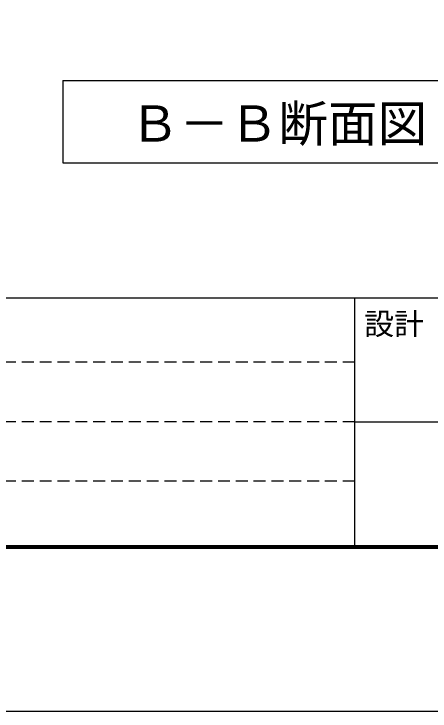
# Model space of a CAD drawing. Units: millimetres, scale not verified. Extents: x -14850 to 14850, y -10500 to 10500.
# Drawn here: x -1320 to 780, y -10500 to -6982 of the extents above; entities that cross this region are included whole.
import ezdxf
from ezdxf.enums import TextEntityAlignment as Align

# ---------------------------------------------------------------- set-up
doc = ezdxf.new("R2010")
doc.units = ezdxf.units.MM
doc.header["$LTSCALE"] = 50
doc.linetypes.add('DASHED1', pattern=[1.8, 1.2, -0.6])
for name, color, linetype, lineweight in [('0-3_水管', 3, 'Continuous', 25), ('0-7_図面枠', 7, 'Continuous', 25), ('0-8_Axis_waku', 7, 'Continuous', 25)]:
    doc.layers.add(name, color=color, linetype=linetype, lineweight=lineweight)
doc.styles.add('ＭＳ ゴシック', font='')
doc.styles.get('ＭＳ ゴシック').set_extended_font_data('MS Gothic')

msp = doc.modelspace()

# ---------------------------------------------------------------- linework, layer by layer
at = {"layer": '0-3_水管'}
for p, q in [((-1073.32, -7316.84), (-1073.32, -7733.5)), ((-1073.32, -7733.5), (2260.01, -7733.5))]:
    msp.add_line(p, q, dxfattribs=at)
msp.add_lwpolyline([(-1073.32, -7316.84), (2260.01, -7316.84), (2260.01, -7733.5)], dxfattribs=at)
at = {"layer": '0-7_図面枠'}
msp.add_lwpolyline([(-14850, -10500), (14850, -10500), (14850, 10500), (-14850, 10500)], close=True, dxfattribs=at)
at = {"layer": '0-8_Axis_waku'}
for p, q in [((-12950, -8415), (14000, -8415)), ((399.99, -9665), (399.99, -8415)), ((399.99, -9040), (13999.99, -9040)), ((14010, -9675.01), (-12960, -9675.01)), ((14009, -9674.01), (-12959, -9674.01)), ((14008, -9673.01), (-12958, -9673.01)), ((14007, -9672.01), (-12957, -9672.01)), ((14006, -9671.01), (-12956, -9671.01)), ((14005, -9670.01), (-12955, -9670.01)), ((14004, -9669.01), (-12954, -9669.01)), ((14003, -9668.01), (-12953, -9668.01)), ((14002, -9667.01), (-12952, -9667.01)), ((14001, -9666.01), (-12951, -9666.01)), ((-12950, -9665), (14000, -9665)), ((14014, -9679.01), (-12964, -9679.01)), ((14013, -9678.01), (-12963, -9678.01)), ((14012, -9677.01), (-12962, -9677.01)), ((14011, -9676.01), (-12961, -9676.01))]:
    msp.add_line(p, q, dxfattribs=at)
at = {"layer": '0-8_Axis_waku', "linetype": 'DASHED1'}
for p, q in [((400, -8740), (-12950, -8740)), ((400, -9040), (-12950, -9040)), ((400, -9340), (-12950, -9340))]:
    msp.add_line(p, q, dxfattribs=at)

# ---------------------------------------------------------------- texts
at = {"layer": '0-3_水管', "color": 4, "style": 'ＭＳ ゴシック'}
msp.add_text('Ｂ－Ｂ断面図', height=183.3, dxfattribs=at).set_placement((-734.78, -7681.31), align=Align.BOTTOM_LEFT)
at = {"layer": '0-8_Axis_waku', "style": 'ＭＳ ゴシック'}
msp.add_text('設計', height=110, dxfattribs=at).set_placement((448.59, -8633.97), align=Align.BOTTOM_LEFT)

doc.saveas('drawing.dxf')
